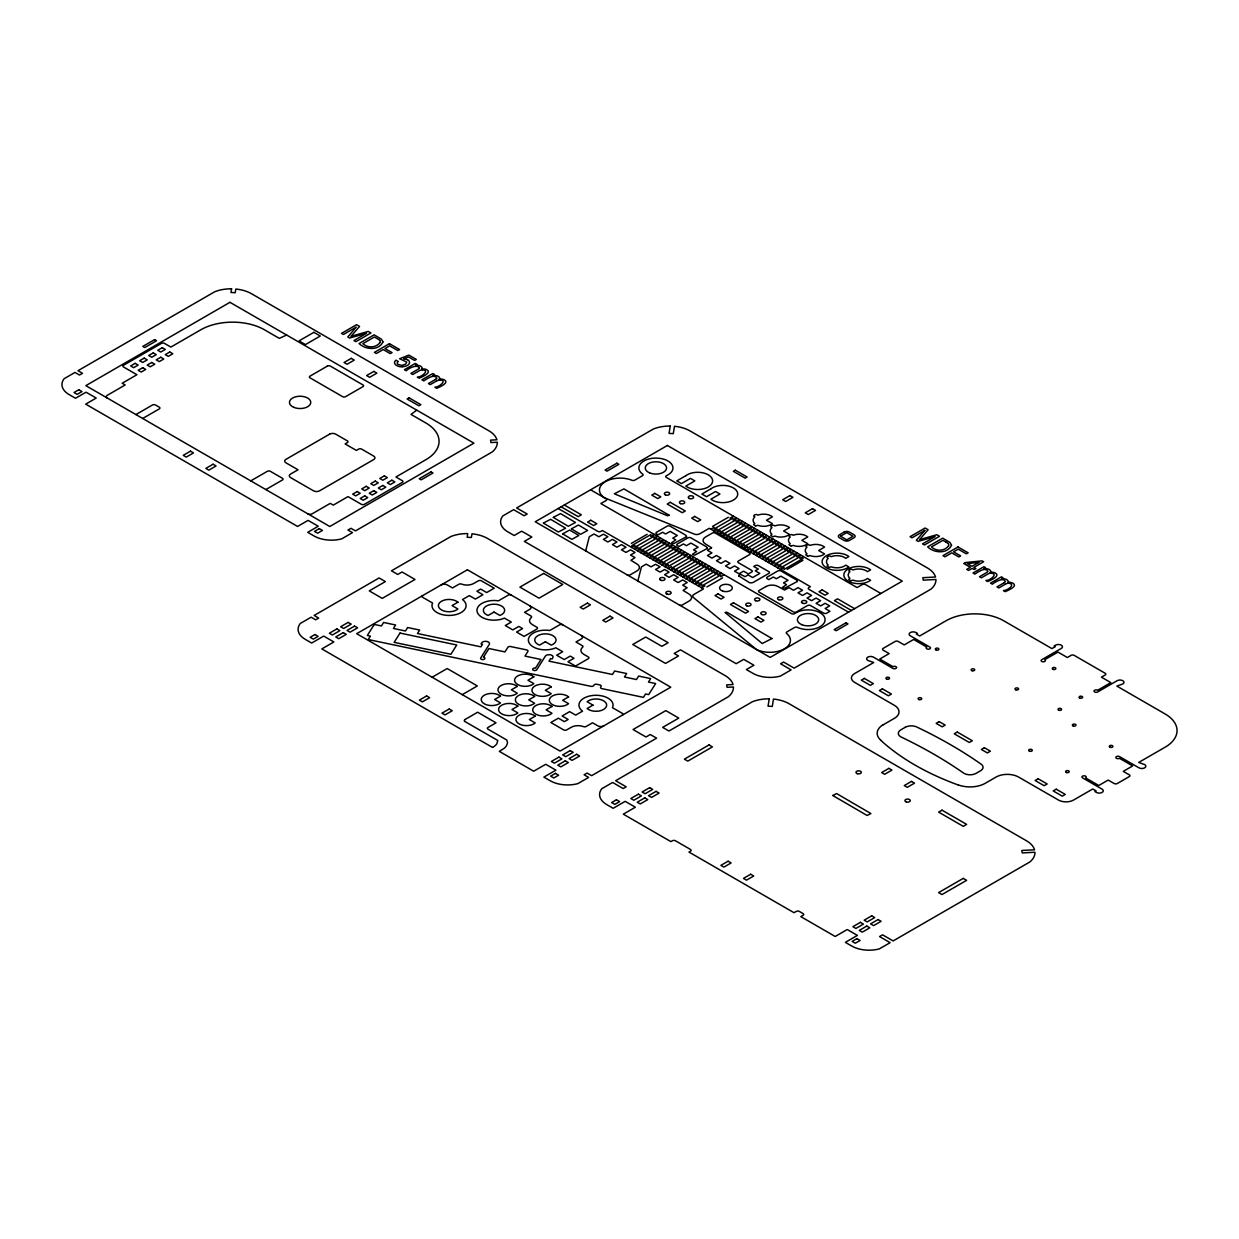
<?xml version="1.0" encoding="UTF-8"?>
<svg xmlns="http://www.w3.org/2000/svg" width="1239" height="1239" viewBox="0 0 1239 1239"><rect width="100%" height="100%" fill="white"/><g stroke="black" fill="none" stroke-linecap="round" stroke-linejoin="round"><path stroke-width="1.5" d="M419.402 367.952C417.744 363.91 408.529 368.107 406.268 370.771L404.425 369.702L415.328 363.399L416.985 364.359L415.452 365.242M379.97 342.568C375.99 347.973 367.673 348.283 362.857 343.652L374.364 337.008L377.523 338.836A14.001 8.084 0 0 1 379.692 340.322M946.1 542.14L942.925 540.328L931.434 546.957C936.235 551.603 944.567 551.262 948.547 545.888M352.465 334.623L359.558 326.415L356.569 324.68L341.515 333.384L343.435 334.484L356.243 327.081L347.787 336.993L349.584 338.03L366.558 333.291L353.951 340.555L355.872 341.67L370.926 332.981L368.246 331.433L350.962 336.327L351.891 335.289M492.921 747.241L494.485 746.188A19.328 11.166 0 0 0 496.777 743.88L497.815 740.504L464.749 721.423M135.918 414.569L152.49 404.998A2.137 1.224 0 0 1 155.51 404.998L159.273 407.166A2.137 1.224 0 0 1 159.273 408.916L142.686 418.472M432.969 375.355L434.502 374.472L432.845 373.512L421.941 379.815L423.784 380.884C426.201 379.366 434.378 373.187 436.871 378.22A4.817 2.772 0 0 1 435.447 379.428M250.774 480.871L267.345 471.316A2.137 1.224 0 0 1 270.365 471.316L282.415 478.269A2.137 1.224 0 0 1 282.415 480.004L265.843 489.575M435.509 379.459L428.415 383.548L430.274 384.617L436.608 380.962M631.394 543.379L647.114 534.319M631.751 545.609L650.955 534.52M631.534 547.499L635.034 545.485M650.738 536.41L654.238 534.396M634.771 547.344L653.975 536.27M634.569 549.249L638.054 547.235M653.774 538.16L657.259 536.146M637.806 549.094L656.995 538.005M637.589 550.983L641.09 548.97M656.794 539.91L660.279 537.896M640.826 550.844L660.031 539.755M640.609 552.733L644.11 550.72M659.814 541.644L663.314 539.631M643.846 552.594L663.051 541.505M643.645 554.483L647.13 552.47M662.85 543.394L666.334 541.381M432.132 677.237L447.202 668.533L477.325 685.941L462.271 694.63M646.882 554.329L666.071 543.255M646.665 556.234L650.165 554.22M665.87 545.145L669.354 543.131M649.902 556.079L669.106 544.99M649.701 557.984L653.185 555.955M668.89 546.895L672.39 544.881M652.922 557.829L672.127 546.74M652.721 559.718L656.205 557.705M671.925 548.645L675.41 546.616M712.642 526.327L728.346 517.267M655.958 559.579L675.147 548.49M710.69 529.239L714.175 527.225M729.879 518.15L733.38 516.136M655.741 561.468L659.241 559.455M674.945 550.379L678.43 548.366M713.912 529.084L733.116 518.01M658.978 561.329L678.182 550.24M713.71 530.989L717.195 528.976M732.915 519.9L736.4 517.887M658.776 563.218L662.261 561.205M677.965 552.129L681.465 550.116M716.947 530.834L736.152 519.745M661.998 563.064L681.202 551.99M716.731 532.724L720.231 530.71M735.935 521.65L739.42 519.637M661.796 564.969L665.281 562.955M681.001 553.879L684.486 551.866M719.967 532.584L739.172 521.495M665.033 564.814L684.222 553.725M719.766 534.474L723.251 532.46M738.955 523.385L742.455 521.371M664.816 566.703L668.317 564.69M684.021 555.63L687.506 553.616M722.987 534.334L742.192 523.245M668.053 566.564L687.258 555.475M722.786 536.224L726.271 534.21M741.991 525.135L745.475 523.121M668.007 568.577L671.507 566.548M687.211 557.488L690.696 555.475M726.023 536.069L745.228 524.995M671.337 568.422L690.541 557.333M725.806 537.974L729.306 535.96M745.011 526.885L748.511 524.871M671.027 570.312L674.527 568.298M690.231 559.238L693.732 557.209M729.043 537.819L748.248 526.73M674.31 570.203L693.515 559.114M728.842 539.724L732.326 537.695M748.031 528.635L751.531 526.621M674.062 572.062L677.547 570.048M693.267 560.973L696.752 558.959M732.063 539.569L751.268 528.48M677.346 571.938L696.55 560.864M731.862 541.458L735.347 539.445M751.066 530.385L754.551 528.356M677.083 573.812L680.583 571.798M696.287 562.723L699.772 560.709M735.099 541.319L754.303 530.23M680.366 573.688L699.57 562.599M734.882 543.209L738.382 541.195M754.086 532.12L757.587 530.106M680.103 575.562L683.603 573.549M699.307 564.473L702.807 562.46M738.119 543.069L757.323 531.98M683.37 575.423L702.575 564.334M737.917 544.959L741.402 542.945M757.106 533.87L760.607 531.856M683.138 577.297L686.623 575.283M702.343 566.223L705.827 564.21M741.154 544.804L760.343 533.73M686.421 577.188L705.626 566.099M740.937 546.709L744.422 544.695M760.142 535.62L763.627 533.606M686.158 579.047L689.658 577.033M705.363 567.958L708.847 565.944M744.174 546.554L763.379 535.465M689.442 578.923L708.646 567.849M743.958 548.459L747.458 546.43M763.162 537.37L766.662 535.356M689.209 580.812L692.694 578.799M708.414 569.723L711.898 567.71M747.194 548.304L766.399 537.215M692.462 580.673L711.666 569.584M747.148 550.317L750.648 548.288M766.352 539.228L769.837 537.215M692.214 582.547L695.698 580.533M711.418 571.458L714.903 569.444M750.478 550.162L769.682 539.073M695.606 582.485L714.81 571.396M750.184 552.052L753.668 550.039M769.373 540.978L772.873 538.95M695.389 584.343L698.873 582.315M714.578 573.254L718.078 571.241M753.467 551.944L772.656 540.854M698.672 584.219L717.861 573.13M465.105 719.472L477.65 712.224L496.034 722.833L487.81 727.587A1.936 1.115 0 0 0 488.042 729.182L506.859 740.07L507.556 742.858L506.503 745.677A20.598 11.894 0 0 1 504.149 748.325L499.317 751.376L533.699 771.231L545.733 764.277L555.908 770.162L543.875 777.101L550.271 780.802A24.486 14.14 0 0 0 577.808 783.652L588.618 777.411L584.096 774.793L587.116 773.059L591.638 775.676L656.593 738.165L650.305 734.526L645.999 737.004L633.052 729.523L665.808 710.613L678.771 718.093L662.648 727.401L668.952 731.025L728.424 696.69A28.776 16.618 0 0 0 733.457 686.995L727.092 687.335L726.689 684.888L733.054 684.548A28.776 16.618 0 0 0 725.032 675.549L680.49 649.84L674.202 653.48L678.492 655.958L665.544 663.438L632.773 644.512L645.736 637.032L661.843 646.34L668.146 642.716L487.547 538.454A28.776 16.618 0 0 0 471.982 533.808L471.378 537.478L467.149 537.261L467.738 533.591A28.776 16.618 0 0 0 450.934 536.487L391.462 570.823L397.75 574.462L402.04 571.984L415.003 579.465L382.232 598.375L369.284 590.895L385.391 581.587L379.103 577.963L314.148 615.458L318.671 618.075L315.651 619.81L311.128 617.208L300.318 623.449A24.486 14.14 0 0 0 305.259 639.339L311.67 643.041L323.689 636.087L333.864 641.957L321.83 648.911L492.549 747.458M753.204 553.802L756.688 551.789M772.408 542.713L775.893 540.7M698.409 586.078L701.894 584.065M717.613 575.004L721.098 572.976M756.487 553.678L775.691 542.605M701.739 585.985L720.928 574.896M756.224 555.552L759.724 553.539M775.428 544.463L778.913 542.45M701.506 587.875L704.991 585.861M720.711 576.785L724.196 574.772M759.507 555.428L778.712 544.339M706.865 586.976L722.585 577.901M759.259 557.302L762.744 555.289M778.448 546.213L781.948 544.2M762.512 557.163L781.716 546.074M762.279 559.037L765.764 557.023M781.484 547.963L784.968 545.95M765.563 558.928L784.767 547.839M765.299 560.787L768.799 558.774M784.504 549.698L787.989 547.684M768.583 560.663L787.787 549.589M517.856 706.137L511.97 709.529L517.856 712.936A10.547 6.087 0 0 1 502.151 714.113A10.547 6.087 0 0 1 502.151 704.96A10.547 6.087 0 0 1 517.856 706.122M768.35 562.552L771.851 560.539M787.555 551.463L791.04 549.45M771.618 562.413L790.807 551.324M771.355 564.287L774.84 562.274M790.559 553.198L794.044 551.185M774.747 564.225L793.951 553.152M774.53 566.084L778.015 564.055M793.734 554.995L797.219 552.981M777.813 565.96L797.018 554.871M777.55 567.818L781.05 565.805M796.754 556.745L800.239 554.716M780.88 567.725L800.084 556.636M780.647 569.615L784.148 567.601M799.852 558.526L803.337 556.512M783.962 569.491L803.151 558.402M787.199 569.398L802.903 560.338M984.029 568.546L985.547 567.663L983.905 566.719L973.002 573.007L974.845 574.075C977.261 572.573 985.439 566.393 987.932 571.411A4.817 2.772 0 0 1 986.507 572.619L979.476 576.755L981.319 577.823L987.653 574.168A5.235 3.02 0 0 1 990.828 573.084M1001.546 578.659L1003.079 577.777L1001.422 576.832L990.519 583.12L992.362 584.188C994.592 582.345 1003.311 576.708 1005.449 581.525A4.817 2.772 0 0 1 1004.024 582.733M1004.086 582.779L996.992 586.868L998.835 587.936L1005.185 584.281M883.237 724.784L894.357 718.357A15.983 9.231 0 0 0 894.357 705.316L854.523 682.302A10.655 6.149 0 0 1 854.523 673.613L873.727 662.524L867.78 660.387A3.996 2.308 0 0 1 867.78 657.135A3.996 2.308 0 0 1 873.418 657.135L892.932 668.394A2.137 1.224 0 0 0 895.952 668.394A2.137 1.224 0 0 0 895.952 666.659A2.137 1.224 0 0 0 892.932 666.659L879.752 659.04L889.168 653.603L883.144 650.134A2.137 1.224 0 0 1 883.144 648.384L895.193 641.43A2.137 1.224 0 0 1 898.198 641.43L904.222 644.915L913.639 639.479L926.818 647.083A2.137 1.224 0 0 0 926.818 648.833A2.137 1.224 0 0 0 929.839 648.833A2.137 1.224 0 0 0 929.839 647.083L910.324 635.824A3.996 2.308 0 0 1 910.324 632.556A3.996 2.308 0 0 1 915.977 632.556L917.48 633.439L916.349 634.089L919.663 635.994L946.1 620.739A40.686 23.495 0 0 1 1003.652 620.739L1051.926 648.601L1055.241 646.696L1054.11 646.046L1055.613 645.163A3.996 2.308 0 0 1 1061.265 645.163A3.996 2.308 0 0 1 1061.265 648.431L1041.751 659.69A2.137 1.224 0 0 0 1041.751 661.425A2.137 1.224 0 0 0 1044.771 661.425A2.137 1.224 0 0 0 1044.771 659.69L1057.951 652.086L1067.368 657.522L1071.131 655.338A2.137 1.224 0 0 1 1074.136 655.338L1105.188 673.273A2.137 1.224 0 0 1 1105.188 675.007L1101.425 677.175L1110.841 682.612L1097.661 690.231A2.137 1.224 0 0 0 1094.641 690.231A2.137 1.224 0 0 0 1094.641 691.966A2.137 1.224 0 0 0 1097.661 691.966L1117.16 680.707A3.996 2.308 0 0 1 1122.813 680.707A3.996 2.308 0 0 1 1122.813 683.959L1116.866 686.096L1165.14 713.974A40.686 23.495 0 0 1 1165.125 747.194L1138.703 762.45L1144.65 764.587A3.996 2.308 0 0 1 1144.65 767.839A3.996 2.308 0 0 1 1138.997 767.839L1119.483 756.58A2.137 1.224 0 0 0 1116.478 756.58A2.137 1.224 0 0 0 1116.478 758.314A2.137 1.224 0 0 0 1119.483 758.314L1132.663 765.934L1123.262 771.37L1129.287 774.84A2.137 1.224 0 0 1 1129.287 776.59L1117.237 783.544A2.137 1.224 0 0 1 1114.217 783.544L1108.193 780.059L1098.776 785.495L1085.596 777.891A2.137 1.224 0 0 0 1085.596 776.156A2.137 1.224 0 0 0 1082.576 776.156A2.137 1.224 0 0 0 1082.576 777.891L1102.091 789.15A3.996 2.308 0 0 1 1102.091 792.418A3.996 2.308 0 0 1 1096.438 792.418L1094.935 791.535L1096.066 790.885L1092.752 788.98L1073.547 800.069A10.655 6.149 0 0 1 1058.478 800.069L1018.628 777.07A15.983 9.231 0 0 0 996.032 777.07L984.912 783.482A21.528 12.421 0 0 1 958.289 784.907M421.709 369.005L423.599 368.928A5.297 3.051 0 0 1 426.727 369.702C432.876 372.893 420.036 377.694 419.2 378.236L417.357 377.167C421.771 377.136 430.289 369.965 422.298 369.872M439.226 379.119L441.115 379.057A5.297 3.051 0 0 1 444.243 379.815C450.392 383.021 437.584 387.776 436.717 388.349L434.874 387.28C439.334 387.048 447.837 380.094 439.814 379.986M990.271 572.31L992.176 572.248A5.297 3.051 0 0 1 995.304 573.007C1001.437 576.197 988.614 580.998 987.777 581.54L985.934 580.487C990.023 580.812 998.928 573.301 990.875 573.192M1007.803 582.423L1009.692 582.361M402.582 366.821L402.164 366.837A6.675 3.856 0 0 1 397.75 366.078L397.115 365.768A6.923 3.996 0 0 1 395.861 360.255M791.179 546.074L793.208 545.408A10.547 6.087 0 0 0 807.751 543.72L801.865 540.312L807.751 536.921A10.547 6.087 0 0 0 793.208 535.233C791.953 533.312 786.811 535.945 790.188 536.967A10.547 6.087 0 0 0 790.188 543.658L788.98 544.68L790.792 545.919M755.775 525.986L757.834 525.321A10.547 6.087 0 0 0 772.377 523.632L766.492 520.241L772.377 516.833A10.547 6.087 0 0 0 757.834 515.145C756.704 513.271 751.407 515.765 754.814 516.895A10.547 6.087 0 0 0 754.814 523.586L753.606 524.608L755.418 525.847M829.139 567.477L831.199 566.812A10.547 6.087 0 0 0 845.741 565.139L848.87 566.935A14.914 8.611 0 0 1 826.94 568.097A14.914 8.611 0 0 1 826.94 555.382A14.914 8.611 0 0 1 848.87 556.528L845.741 558.34A10.547 6.087 0 0 0 831.199 556.652C830.099 554.747 824.725 557.318 828.179 558.386A10.547 6.087 0 0 0 828.179 565.077L826.971 566.099L828.783 567.338M772.919 536.75L774.933 536.084A10.547 6.087 0 0 0 789.491 534.396L783.606 531.004L789.491 527.597A10.547 6.087 0 0 0 774.933 525.909C773.601 524.004 768.552 526.637 771.928 527.659A10.547 6.087 0 0 0 771.928 534.35L770.72 535.372L772.532 536.611M850.914 580.797L852.943 580.131A10.547 6.087 0 0 0 867.486 578.443L870.614 580.255A14.914 8.611 0 0 1 848.684 581.401A14.914 8.611 0 0 1 848.684 568.686A14.914 8.611 0 0 1 870.614 569.847L867.486 571.659A10.547 6.087 0 0 0 852.943 569.971C851.72 568.004 846.531 570.73 849.923 571.706A10.547 6.087 0 0 0 849.923 578.396L848.715 579.418L850.527 580.657M807.952 556.249L810.012 555.583A10.547 6.087 0 0 0 824.554 553.895L818.669 550.503L824.554 547.096A10.547 6.087 0 0 0 810.012 545.408C808.664 543.503 803.6 546.151 806.992 547.142A10.547 6.087 0 0 0 806.992 553.848L805.784 554.871L807.596 556.11M396.155 360.379L398.261 361.401L397.146 362.888L397.719 364.297L401.823 365.428L405.54 364.204L406.733 362.098L399.655 358.737L408.855 355.113L416.335 359.434L414.569 360.456L408.56 356.987L403.697 358.845A7.078 4.089 0 0 1 407.321 359.821M286.627 335.026L279.317 338.371L264.403 329.76A44.945 25.957 0 0 0 200.842 329.76L170.874 347.075L164.477 343.373A2.137 1.224 0 0 0 161.457 343.373L123.559 365.257A2.137 1.224 0 0 0 123.559 367.007L136.925 374.72L122.165 383.238L125.185 384.973L107.189 395.365A3.19 1.843 0 0 0 107.189 397.982M880.898 593.481L865.364 584.514A2.137 1.224 0 0 0 862.359 584.514L857.094 587.565L666.381 477.449A2.137 1.224 0 0 1 666.551 475.621A17.036 9.835 0 0 0 669.23 461.791A17.036 9.835 0 0 0 645.271 460.242A17.036 9.835 0 0 0 642.607 474.072A2.137 1.224 0 0 1 642.437 475.714L634.755 480.159A2.137 1.224 0 0 1 631.89 480.236A20.66 11.925 0 0 0 604.833 482.002A20.66 11.925 0 0 0 604.322 497.722L694.243 534.086A4.259 2.463 0 0 0 699.694 533.808L709.25 528.294L810.383 586.682L808.881 587.565A2.137 1.224 0 0 0 808.881 589.299L848.514 612.174M854.6 608.659L837.579 598.824L834.42 600.652L851.441 610.486M590.6 489.808L606.134 498.775A2.137 1.224 0 0 1 606.134 500.51L600.853 503.561L791.566 613.661A2.137 1.224 0 0 0 794.741 613.568A17.036 9.835 0 0 1 818.685 612.02A17.036 9.835 0 0 1 821.364 625.85A17.036 9.835 0 0 1 797.405 627.399A2.137 1.224 0 0 0 794.571 627.476L786.889 631.921A2.137 1.224 0 0 0 786.75 633.578A20.66 11.925 0 0 1 783.683 649.205A20.66 11.925 0 0 1 756.456 649.499L693.484 597.585A4.259 2.463 0 0 1 693.964 594.426L703.504 588.912L602.371 530.524L600.853 531.392A2.137 1.224 0 0 1 597.848 531.392L558.216 508.517M564.318 504.985L581.354 514.82L578.179 516.648L561.159 506.813M416.769 410.171L410.976 414.384L425.891 422.995A44.945 25.957 0 0 1 425.891 459.7L395.922 477L402.319 480.701A2.137 1.224 0 0 1 402.319 482.436L364.405 504.319A2.137 1.224 0 0 1 361.401 504.319L348.035 496.607L333.276 505.125L330.255 503.375L312.259 513.767A3.19 1.843 0 0 1 307.737 513.767M638.596 581.447A2.137 1.224 0 0 1 638.008 580.332L641.368 567.245A2.137 1.224 0 0 1 641.957 566.564L646.216 564.117L651.033 566.889L655.555 564.287L660.077 566.889L655.555 569.506L660.077 572.108L664.6 569.506L669.122 572.108L664.6 574.726L669.122 577.328L673.629 574.726L678.151 577.328L673.629 579.945L678.151 582.547L682.674 579.945L687.196 582.547L682.674 585.164L687.134 587.735L683.061 590.399L689.101 594.085A8.518 4.925 0 0 1 689.101 601.054L682.333 604.957A2.137 1.224 0 0 1 679.313 604.957M627.151 574.85A2.137 1.224 0 0 0 630.171 574.85L636.954 570.931A8.518 4.925 0 0 0 636.954 563.977L630.899 560.291L634.972 557.612L630.512 555.041L635.034 552.439L630.512 549.822L625.989 552.439L621.467 549.822L625.989 547.22L621.467 544.602L616.96 547.22L612.438 544.602L616.96 542.001L612.438 539.383L607.915 542.001L603.393 539.383L607.915 536.781L603.393 534.179L598.871 536.781L594.054 533.994L589.795 536.441A2.137 1.224 0 0 0 589.206 537.137L585.846 550.224A2.137 1.224 0 0 0 586.434 551.34M880.774 740.148A21.528 12.421 0 0 1 883.097 724.707M958.196 784.984A247.97 143.166 0 0 1 880.635 740.21M464.702 721.439A2.555 1.471 0 0 1 465.152 719.518M441.223 584.901A4.259 2.463 0 0 1 447.248 584.901L452.514 587.936L458.879 584.25A2.137 1.224 0 0 1 461.589 584.111A9.556 5.514 0 0 0 473.763 583.461L478.378 580.812A2.137 1.224 0 0 1 481.382 580.812L494.206 588.215L486.679 592.552L480.655 589.083L476.891 591.251L482.916 594.735L475.389 599.087L469.349 595.603L462.503 599.552A17.036 9.835 0 0 1 452.421 615.241A17.036 9.835 0 0 1 432.581 603.037L422.685 597.337A2.137 1.224 0 0 1 422.685 595.587M529.843 605.809A4.259 2.463 0 0 1 529.843 609.294L524.577 612.329L530.958 616.015A2.137 1.224 0 0 1 531.206 617.58A9.556 5.514 0 0 0 532.321 624.611L536.921 627.275A2.137 1.224 0 0 1 536.921 629.009L524.097 636.412L516.57 632.06L522.595 628.591L518.831 626.407L512.807 629.892L505.28 625.54L511.304 622.055L504.443 618.106A17.036 9.835 0 0 1 477.294 612.283A17.036 9.835 0 0 1 498.419 600.838L508.3 595.123A2.137 1.224 0 0 1 511.32 595.123M562.707 624.797A2.137 1.224 0 0 0 559.703 624.797L549.806 630.496A17.036 9.835 0 0 0 528.697 641.957A17.036 9.835 0 0 0 555.846 647.78L562.692 651.729L556.667 655.214L564.21 659.566L570.234 656.081L573.998 658.265L567.973 661.734L575.5 666.086L588.324 658.683A2.137 1.224 0 0 0 588.324 656.949L583.724 654.285A9.556 5.514 0 0 1 582.593 647.254A2.137 1.224 0 0 0 582.345 645.689L575.98 642.003L581.246 638.968A4.259 2.463 0 0 0 581.246 635.483M622.365 715.135A2.137 1.224 0 0 0 622.365 713.385L612.469 707.686A17.036 9.835 0 0 0 592.629 695.482A17.036 9.835 0 0 0 582.547 711.171L575.686 715.12L569.661 711.635L562.134 715.987L568.159 719.472L564.395 721.64L558.371 718.171L550.844 722.507L563.668 729.91A2.137 1.224 0 0 0 566.672 729.91L571.287 727.262A9.556 5.514 0 0 1 583.461 726.612A2.137 1.224 0 0 0 586.171 726.472L592.536 722.786L597.802 725.822A4.259 2.463 0 0 0 603.827 725.822M984.153 568.794A5.095 2.943 0 0 1 989.171 569.491A5.095 2.943 0 0 1 990.565 572.356M948.439 543.797A5.73 3.299 0 0 1 948.501 545.872M946.054 542.171A14.001 8.084 0 0 1 948.269 543.627M1001.67 578.907A5.095 2.943 0 0 1 1006.688 579.604A5.095 2.943 0 0 1 1008.081 582.469M1005.278 584.328A5.235 3.02 0 0 1 1008.345 583.197C1016.305 583.801 1008.035 590.507 1003.451 590.6L1005.294 591.653C1006.114 591.096 1019 586.357 1012.805 583.135A5.297 3.051 0 0 0 1009.692 582.361M379.862 340.493A5.73 3.299 0 0 1 379.924 342.568M407.646 359.666A7.233 4.166 0 0 1 408.963 364.096A7.233 4.166 0 0 1 402.567 366.636M415.576 365.49A5.095 2.943 0 0 1 420.594 366.186A5.095 2.943 0 0 1 421.988 369.052M419.432 368.107A4.817 2.772 0 0 1 417.93 369.315L410.899 373.435L412.757 374.503L419.092 370.848A5.235 3.02 0 0 1 422.267 369.78M433.108 375.603A5.095 2.943 0 0 1 438.126 376.3A5.095 2.943 0 0 1 439.504 379.165M436.701 381.008A5.235 3.02 0 0 1 439.783 379.893M738.878 575.996L749.626 582.764L751.392 582.841A4.662 2.695 0 0 0 753.777 582.113L768.83 573.409A2.137 1.224 0 0 0 768.83 571.675L758.283 565.588A2.137 1.224 0 0 0 755.279 565.588L753.777 566.455L758.283 569.057L755.279 570.807L759.801 573.409L752.646 577.544L748.124 574.927L745.119 576.662L740.21 574.277A4.662 2.695 0 0 0 738.955 575.655L738.878 575.996M669.168 515.238L667.573 515.796L614.358 493.803L623.898 488.878L669.168 515.238M382.944 341.871C378.964 350.9 365.335 349.863 359.093 343.528L374.147 334.84L381.488 339.238L382.944 341.871M951.521 545.175C947.541 554.205 933.896 553.183 927.655 546.833L942.709 538.144L950.065 542.558L951.521 545.175M553.322 517.406L568.267 526.296L575.485 522.486L560.539 513.596L553.322 517.406M571.458 528.867L580.58 534.319L587.596 530.462L578.458 525.026L571.473 528.805M711.558 547.731L707.484 550.333L711.929 552.904L707.423 555.521L711.929 558.123L716.452 555.521L720.974 558.123L716.452 560.74L720.974 563.342L725.496 560.74L730.019 563.342L725.496 565.944L730.019 568.562L734.526 565.944L739.048 568.562L734.526 571.164L739.048 573.781L743.57 571.164L748.387 573.951L751.624 572.093A2.137 1.224 0 0 0 751.624 570.343L738.444 562.738A2.137 1.224 0 0 1 738.444 560.988L749.518 554.607A2.137 1.224 0 0 0 749.518 552.857L715.29 533.095A2.137 1.224 0 0 0 712.27 533.095L705.502 537.014A8.518 4.925 0 0 0 705.502 543.967L711.558 547.731M771.974 638.534L762.233 643.537L725.078 612.469L726.828 612.221L771.974 638.534M840.507 536.177L846.748 539.879L852.99 536.27L846.748 532.662L840.507 536.177M832.825 795.531L867.068 815.463L870.924 813.589L836.697 793.595L832.856 795.438M543.425 523.106L558.371 532.011L565.588 528.201L550.643 519.311L543.456 523.013M562.723 533.901L571.86 539.368L578.861 535.465L569.63 530.06L562.738 533.854M686.53 536.735L674.016 543.41A4.662 2.695 0 0 1 671.646 542.682L675.782 539.863L672.762 538.129L677.284 535.511L670.129 531.376L665.606 533.994L662.602 532.259L658.079 534.861L656.577 533.994A2.137 1.224 0 0 1 656.577 532.259L667.124 526.172A2.137 1.224 0 0 1 670.129 526.172L685.198 534.861A4.662 2.695 0 0 1 686.452 536.239L686.53 536.735M707.33 548.428L694.816 555.118A4.662 2.695 0 0 1 692.446 554.375L696.581 551.556L693.577 549.822L698.099 547.204L690.944 543.069L686.421 545.687L683.401 543.952L678.895 546.554L677.377 545.687A2.137 1.224 0 0 1 677.377 543.952L687.924 537.865A2.137 1.224 0 0 1 690.944 537.865L705.998 546.554A4.662 2.695 0 0 1 707.252 547.932L707.33 548.428M797.266 581.494L784.752 588.184A4.662 2.695 0 0 1 782.382 587.456L786.502 584.622L783.497 582.888L788.019 580.27L780.864 576.15L776.342 578.752L773.337 577.018L768.815 579.62L767.313 578.752A2.137 1.224 0 0 1 767.313 577.018L777.86 570.931A2.137 1.224 0 0 1 780.864 570.931L795.934 579.62A4.662 2.695 0 0 1 797.188 580.998L797.266 581.494M231.585 288.811L230.996 292.481L235.24 292.714L235.828 289.043A28.776 16.618 0 0 1 251.409 293.674L488.878 430.785A28.776 16.618 0 0 1 496.916 439.783L490.551 440.124L490.938 442.571L497.304 442.23A28.776 16.618 0 0 1 492.27 451.925L355.485 530.896L350.962 528.294L347.958 530.029L352.48 532.631L341.67 538.872A24.486 14.14 0 0 1 314.133 536.022L307.721 532.336L318.253 526.25L308.077 520.38L297.561 526.451L85.692 404.131L96.208 398.06L86.049 392.19L75.517 398.261L69.121 394.575A24.486 14.14 0 0 1 64.18 378.669L74.99 372.428L79.513 375.045L82.517 373.311L77.995 370.693L214.781 291.723A28.776 16.618 0 0 1 231.585 288.811M670.237 426.061L669.06 433.402L673.288 433.635L674.481 426.293A28.776 16.618 0 0 1 690.046 430.924L927.531 568.035A28.776 16.618 0 0 1 935.553 577.018L922.838 577.699L923.225 580.146L935.956 579.465A28.776 16.618 0 0 1 930.923 589.175L794.137 668.146L783.59 662.06L780.57 663.794L791.117 669.881L780.307 676.122A24.486 14.14 0 0 1 752.77 673.273L746.374 669.571L753.885 665.235L743.71 659.365L736.198 663.701L524.345 541.381L531.841 537.045L521.681 531.175L514.17 535.511L507.773 531.81A24.486 14.14 0 0 1 502.833 515.92L513.627 509.678L524.174 515.765L527.194 514.03L516.648 507.944L653.433 428.973A28.776 16.618 0 0 1 670.237 426.061M769.233 698.842L768.041 706.184L772.284 706.416L773.461 699.059A28.776 16.618 0 0 1 789.042 703.706L1026.527 840.801A28.776 16.618 0 0 1 1034.55 849.799L1021.819 850.481L1022.221 852.928L1034.952 852.246A28.776 16.618 0 0 1 1029.903 861.941L893.118 940.928L882.571 934.826L879.566 936.576L890.113 942.662L879.303 948.904A24.486 14.14 0 0 1 851.766 946.054L845.37 942.352L857.388 935.414L847.228 929.529L835.194 936.483L800.812 916.628L803.073 915.327A2.137 1.224 0 0 0 803.073 913.592L799.31 911.408A2.137 1.224 0 0 0 796.29 911.408L794.029 912.709L688.961 852.06L690.479 851.193A2.137 1.224 0 0 0 690.479 849.443L675.41 840.754A2.137 1.224 0 0 0 672.405 840.754L670.888 841.622L623.325 814.162L635.359 807.209L625.184 801.339L613.166 808.293L606.754 804.591A24.486 14.14 0 0 1 601.813 788.701L612.624 782.459L623.171 788.546L626.191 786.811L615.644 780.709L752.429 701.739A28.776 16.618 0 0 1 769.233 698.842M374.286 624.441L367.317 635.483L370.415 636.134L368.262 639.541L590.926 686.329A2.137 1.224 0 0 0 593.651 685.585L594.008 685.012A2.137 1.224 0 0 1 596.749 684.284L599.753 684.904A2.137 1.224 0 0 1 601.023 686.483L600.652 687.056A2.137 1.224 0 0 0 601.922 688.636L643.428 697.356L645.581 693.948L648.678 694.599L655.632 683.556L648.477 682.054L650.661 678.585L638.643 676.06L636.459 679.53L624.456 677.005L626.64 673.536L614.621 671.011L612.438 674.481L548.985 661.146L550.596 658.606L552.098 658.931L552.826 657.77A3.996 2.308 0 0 0 550.441 654.812A3.996 2.308 0 0 0 545.315 656.19L536.797 669.71A2.137 1.224 0 0 1 534.055 670.454A2.137 1.224 0 0 1 532.785 668.874A2.137 1.224 0 0 1 535.511 668.131L540.978 659.473L524.964 656.097L527.876 651.482A2.137 1.224 0 0 0 526.606 649.902L510.592 646.541A2.137 1.224 0 0 0 507.866 647.269L504.954 651.9L488.94 648.539L483.473 657.197A2.137 1.224 0 0 1 484.743 658.776A2.137 1.224 0 0 1 482.017 659.52A2.137 1.224 0 0 1 480.732 657.94L489.266 644.419A3.996 2.308 0 0 0 486.881 641.461A3.996 2.308 0 0 0 481.754 642.84L481.026 643.986L482.529 644.311L480.933 646.851L417.466 633.516L419.665 630.047L407.646 627.523L405.463 630.992L393.444 628.467L395.628 624.998L383.625 622.474L381.442 625.943L374.286 624.441M400.011 633.067L394.141 642.36L450.903 654.285L456.757 644.992L400.011 633.067M924.821 530.4L916.349 540.312L918.161 541.35L935.12 536.595L922.528 543.875L924.449 544.974L939.503 536.286L936.823 534.737L919.524 539.646L928.135 529.734L925.13 528L910.076 536.688L911.997 537.803L924.821 530.4M500.494 696.101L494.609 699.508L500.494 702.9A10.547 6.087 0 0 1 484.79 704.077A10.547 6.087 0 0 1 484.774 694.94A10.547 6.087 0 0 1 500.479 696.101M517.267 686.421L511.382 689.813L517.267 693.221A10.547 6.087 0 0 1 501.563 694.398A10.547 6.087 0 0 1 501.547 685.244A10.547 6.087 0 0 1 517.252 686.421M533.854 676.835L527.969 680.242L533.854 683.634A10.547 6.087 0 0 1 518.15 684.811A10.547 6.087 0 0 1 518.15 675.673A10.547 6.087 0 0 1 533.854 676.835M154.596 339.61L142.764 346.44L144.731 347.57L156.548 340.74L154.596 339.61M229.958 302.316L85.832 385.654L329.791 526.498L473.918 443.159L229.958 302.316M78.8 389.758L74.015 392.531L77.174 394.358L81.975 391.586L78.8 389.758M135.159 363.337L130.637 365.954L133.657 367.689L138.179 365.071L135.159 363.337M144.204 358.117L139.682 360.735L142.686 362.469L147.209 359.868L144.204 358.117M153.233 352.898L148.711 355.516L151.731 357.25L156.253 354.648L153.233 352.898M162.278 347.679L157.756 350.296L160.776 352.031L165.283 349.429L162.278 347.679M142.686 367.689L138.179 370.291L141.184 372.041L145.706 369.423L142.686 367.689M151.731 362.469L147.209 365.071L150.229 366.821L154.751 364.204L151.731 362.469M160.776 357.25L156.253 359.868L159.258 361.602L163.78 358.985L160.776 357.25M169.805 352.031L165.283 354.648L168.303 356.383L172.825 353.765L169.805 352.031M313.87 332.331L299.033 340.895L305.429 344.581L320.266 336.017L313.87 332.331M327.375 366.109L310.044 376.114A2.137 1.224 0 0 0 310.044 377.849L342.599 396.65A2.137 1.224 0 0 0 345.604 396.65L362.934 386.645A2.137 1.224 0 0 0 362.934 384.911L330.379 366.109A2.137 1.224 0 0 0 327.375 366.109M190.481 451.166L183.248 455.348L186.253 457.098L193.485 452.916L190.481 451.166M351.272 358.35L344.024 362.516L347.044 364.266L354.277 360.084L351.272 358.35M389.433 343.668L374.379 352.356L376.377 353.502L383.207 349.553L390.27 353.626L392.051 352.604L384.988 348.531L389.65 345.836L397.812 350.544L399.593 349.522L389.433 343.668M213.077 464.222L205.829 468.404L208.849 470.139L216.082 465.957L213.077 464.222M373.868 371.39L366.62 375.572L369.64 377.306L376.873 373.125L373.868 371.39M329.651 434.13L285.961 459.344A4.259 2.463 0 0 0 285.961 462.828L298.01 469.782L290.546 474.088A4.259 2.463 0 0 0 290.546 477.573L313.529 490.83A4.259 2.463 0 0 0 319.554 490.83L373.713 459.561A4.259 2.463 0 0 0 373.713 456.091L361.664 449.122A2.137 1.224 0 0 0 358.644 449.122L356.383 450.438L345.092 443.903L347.354 442.602A2.137 1.224 0 0 0 347.354 440.867L335.676 434.13A4.259 2.463 0 0 0 329.651 434.13M409.056 397.843L407.089 398.973L418.921 405.788L420.888 404.657L409.056 397.843M357.204 491.527L352.681 494.144L355.686 495.879L360.208 493.277L357.204 491.527M366.233 486.308L361.726 488.925L364.731 490.659L369.253 488.058L366.233 486.308M375.278 481.088L370.755 483.706L373.775 485.44L378.282 482.838L375.278 481.088M384.307 475.884L379.8 478.486L382.805 480.221L387.327 477.619L384.307 475.884M364.731 495.879L360.208 498.481L363.213 500.231L367.735 497.613L364.731 495.879M373.76 490.659L369.253 493.261L372.258 495.011L376.78 492.394L373.76 490.659M382.805 485.44L378.282 488.058L381.302 489.792L385.809 487.175L382.805 485.44M391.834 480.221L387.327 482.838L390.331 484.573L394.854 481.956L391.834 480.221M319.29 528.604L314.505 531.376L317.664 533.204L322.45 530.431L319.29 528.604M431.017 471.889L419.2 478.719L421.152 479.849L432.984 473.019L431.017 471.889M314.954 634.538L310.168 637.295L313.328 639.123L318.113 636.366L314.954 634.538M616.898 463.2L605.081 470.03L607.033 471.161L618.865 464.331L616.898 463.2M336.869 628.916L329.342 633.268L332.362 635.003L339.889 630.651L336.869 628.916M348.174 622.396L340.648 626.748L343.668 628.483L351.195 624.131L348.174 622.396M343.28 632.618L335.754 636.954L338.758 638.704L346.285 634.353L343.28 632.618M354.586 626.098L347.044 630.45L350.064 632.184L357.591 627.832L354.586 626.098M667.387 445.482L535.233 521.774L770.162 657.413L902.302 581.122L667.387 445.482M467.413 569.77L356.693 633.687L560.059 751.097L670.779 687.18L467.413 569.77M590.771 520.256L587.596 522.084L593.62 525.568L596.795 523.741L590.771 520.256M457.934 602.2L452.049 605.592L457.934 608.984A10.655 6.149 0 0 1 442.029 610.223A10.655 6.149 0 0 1 442.029 600.961A10.655 6.149 0 0 1 457.934 602.2M654.781 493.37L651.776 495.12L657.801 498.589L660.805 496.854L654.781 493.37M685.848 475.683L676.788 480.918L681.45 483.597L690.479 478.378L694.847 480.902L685.833 486.106A14.914 8.611 0 0 0 707.763 487.268A14.914 8.611 0 0 0 707.779 474.552A14.914 8.611 0 0 0 685.848 475.683M543.642 573.425L519.9 587.131L539.042 598.174L562.769 584.467L543.642 573.425M670.222 502.291L667.217 504.025L682.271 512.729L685.291 510.995L670.222 502.291M735.3 470.185L733.333 471.316L745.166 478.146L747.117 477.015L735.3 470.185M494.005 612.066L488.12 615.458A10.655 6.149 0 0 1 485.982 606.289A10.655 6.149 0 0 1 502.027 606.289A10.655 6.149 0 0 1 499.875 615.458L494.005 612.066M710.938 488.801L701.894 494.036L706.54 496.715L715.584 491.496L719.936 494.02L710.923 499.224A14.914 8.611 0 0 0 732.853 500.386A14.914 8.611 0 0 0 732.869 487.67A14.914 8.611 0 0 0 710.938 488.801M694.707 516.415L691.687 518.165L697.712 521.634L700.732 519.9L694.707 516.415M426.619 695.946L419.386 700.128L422.406 701.863L429.639 697.681L426.619 695.946M587.41 603.114L580.177 607.296L583.182 609.03L590.43 604.849L587.41 603.114M789.909 495.585L782.676 499.766L785.696 501.501L792.929 497.335L789.909 495.585M545.392 641.74L539.523 645.132A10.655 6.149 0 0 1 537.37 635.963A10.655 6.149 0 0 1 553.415 635.963A10.655 6.149 0 0 1 551.278 645.132L545.392 641.74M449.215 708.987L441.982 713.168L445.002 714.903L452.235 710.721L449.215 708.987M610.006 616.155L602.774 620.336L605.778 622.071L613.026 617.905L610.006 616.155M812.505 508.64L805.273 512.807L808.293 514.557L815.525 510.375L812.505 508.64M534.629 696.457L528.743 699.849L534.629 703.256A10.547 6.087 0 0 1 518.924 704.418A10.547 6.087 0 0 1 518.924 695.28A10.547 6.087 0 0 1 534.629 696.442M551.231 686.871L545.346 690.262L551.231 693.67A10.547 6.087 0 0 1 535.527 694.847A10.547 6.087 0 0 1 535.511 685.694A10.547 6.087 0 0 1 551.231 686.871M718.047 593.837L715.027 595.572L721.052 599.057L724.072 597.306L718.047 593.837M844.177 532.042L839.423 534.783A3.64 2.091 0 0 0 839.423 537.757L844.177 540.483A3.64 2.091 0 0 0 849.319 540.483L854.058 537.757A3.64 2.091 0 0 0 854.058 534.783L849.319 532.042A3.64 2.091 0 0 0 844.177 532.042M535.217 716.157L529.332 719.549L535.217 722.957A10.547 6.087 0 0 1 519.497 724.118A10.547 6.087 0 0 1 519.497 714.98A10.547 6.087 0 0 1 535.202 716.142M551.99 706.462L546.105 709.87L551.99 713.261A10.547 6.087 0 0 1 536.27 714.438A10.547 6.087 0 0 1 536.27 705.301A10.547 6.087 0 0 1 551.975 706.462M568.577 696.891L562.692 700.283L568.577 703.69A10.547 6.087 0 0 1 552.873 704.852A10.547 6.087 0 0 1 552.873 695.714A10.547 6.087 0 0 1 568.577 696.876M733.488 602.743L730.468 604.493L745.537 613.181L748.542 611.447L733.488 602.743M765.981 586.527L759.197 590.445A2.137 1.224 0 0 0 759.197 592.18L793.425 611.942A2.137 1.224 0 0 0 796.445 611.942L807.518 605.546A2.137 1.224 0 0 1 810.523 605.546L823.718 613.166A2.137 1.224 0 0 0 826.723 613.166L829.96 611.292L825.143 608.504L829.665 605.902L825.143 603.285L820.621 605.902L816.098 603.285L820.621 600.683L816.098 598.065L811.576 600.683L807.069 598.065L811.576 595.463L807.069 592.846L802.547 595.463L798.024 592.846L802.547 590.244L798.024 587.627L793.502 590.244L789.057 587.673L784.535 590.027L778.03 586.527A8.518 4.925 0 0 0 765.981 586.527M592.985 705.13L587.116 708.522A10.655 6.149 0 0 0 603.021 709.761A10.655 6.149 0 0 0 603.021 700.5A10.655 6.149 0 0 0 587.116 701.739L592.985 705.13M757.958 616.883L754.954 618.617L760.978 622.102L763.983 620.352L757.958 616.883M822.138 589.903L818.979 591.731L825.004 595.216L828.163 593.388L822.138 589.903M558.913 757.106L551.386 761.458L554.391 763.193L561.933 758.857L558.913 757.106M570.219 750.586L562.676 754.938L565.696 756.673L573.223 752.321L570.219 750.586M565.309 760.808L557.782 765.16L560.802 766.895L568.329 762.543L565.309 760.808M576.615 754.288L569.088 758.624L572.093 760.374L579.62 756.022L576.615 754.288M555.444 773.368L550.643 776.141L553.802 777.968L558.603 775.196L555.444 773.368M958.01 546.972L942.956 555.661L944.939 556.807L951.784 552.873L958.847 556.946L960.628 555.924L953.565 551.835L958.227 549.156L966.389 553.864L968.155 552.842L958.01 546.972M846.02 622.783L834.188 629.613L836.155 630.744L847.972 623.914L846.02 622.783M965.475 562.552L963.787 563.528L970.323 567.307L966.714 569.382L968.557 570.451L972.166 568.376L974.195 569.537L975.898 568.562L973.854 567.385L983.611 561.763L982.109 560.88L965.475 562.552M978.795 562.398L972.011 566.316L967.303 563.606L978.795 562.398M709.033 744.933L684.408 759.151L687.8 761.102L712.425 746.885L709.033 744.933M616.449 799.79L611.648 802.547L614.823 804.374L619.608 801.618L616.449 799.79M638.364 794.168L630.837 798.52L633.857 800.255L641.384 795.903L638.364 794.168M649.67 787.648L642.143 792L645.147 793.734L652.69 789.382L649.67 787.648M644.776 797.87L637.233 802.222L640.253 803.956L647.78 799.604L644.776 797.87M656.081 791.349L648.539 795.701L651.559 797.436L659.086 793.084L656.081 791.349M864.311 678.399L861.306 680.134L870.336 685.353L873.356 683.618L864.311 678.399M882.385 688.838L879.38 690.572L888.409 695.791L891.43 694.057L882.385 688.838M905.291 727.278L900.768 729.879A8.518 4.925 0 0 0 900.768 736.833A470.805 271.821 0 0 1 964.035 773.368A8.518 4.925 0 0 0 976.084 773.368L980.607 770.751A8.518 4.925 0 0 0 980.607 763.797A470.805 271.821 0 0 0 917.34 727.278A8.518 4.925 0 0 0 905.291 727.278M939.177 721.625L936.157 723.359L942.182 726.844L945.202 725.094L939.177 721.625M728.114 861.198L720.881 865.38L723.886 867.114L731.134 862.933L728.114 861.198M888.905 768.366L881.672 772.547L884.677 774.282L891.925 770.1L888.905 768.366M957.251 732.048L954.247 733.798L969.301 742.486L972.321 740.752L957.251 732.048M750.71 874.238L743.477 878.42L746.482 880.155L753.73 875.988L750.71 874.238M911.501 781.406L904.269 785.588L907.273 787.323L914.521 783.156L911.501 781.406M984.37 747.706L981.35 749.456L987.375 752.925L990.395 751.19L984.37 747.706M942.027 810.167L938.635 812.118L963.261 826.336L966.652 824.384L942.027 810.167M1038.143 778.758L1035.123 780.493L1044.167 785.712L1047.172 783.977L1038.143 778.758M1056.217 789.197L1053.212 790.931L1062.241 796.15L1065.261 794.416L1056.217 789.197M860.408 922.358L852.881 926.71L855.886 928.445L863.413 924.108L860.408 922.358M871.698 915.838L864.172 920.19L867.192 921.924L874.719 917.572L871.698 915.838M866.804 926.06L859.277 930.412L862.282 932.146L869.824 927.794L866.804 926.06M878.11 919.539L870.568 923.891L873.588 925.626L881.115 921.274L878.11 919.539M856.923 938.635L852.138 941.392L855.297 943.22L860.098 940.447L856.923 938.635M963.23 878.389L938.604 892.607L941.996 894.558L966.621 880.34L963.23 878.389M746.823 605.84A2.664 1.533 0 0 0 751.035 604.756A2.664 1.533 0 0 0 747.303 603.192A2.664 1.533 0 0 0 746.823 605.84M755.682 600.729A2.664 1.533 0 0 0 759.894 599.645A2.664 1.533 0 0 0 756.162 598.081A2.664 1.533 0 0 0 755.682 600.729M761.892 614.544A2.664 1.533 0 0 0 766.089 613.46A2.664 1.533 0 0 0 762.357 611.896A2.664 1.533 0 0 0 761.892 614.544M801.803 624.688A10.655 6.149 0 0 0 818.638 620.336A10.655 6.149 0 0 0 803.708 614.095A10.655 6.149 0 0 0 801.803 624.688M722.755 591.158A6.396 3.686 0 0 0 732.342 587.967A6.396 3.686 0 0 0 722.755 584.762A6.396 3.686 0 0 0 722.755 591.158M649.67 472.911A10.655 6.149 0 0 0 666.505 468.574A10.655 6.149 0 0 0 651.575 462.317A10.655 6.149 0 0 0 649.67 472.911M665.451 494.934A2.664 1.533 0 0 0 669.664 493.85A2.664 1.533 0 0 0 665.932 492.286A2.664 1.533 0 0 0 665.451 494.934M689.38 498.512A2.664 1.533 0 0 0 693.592 497.428A2.664 1.533 0 0 0 689.86 495.863A2.664 1.533 0 0 0 689.38 498.512M680.521 503.623A2.664 1.533 0 0 0 684.733 502.538A2.664 1.533 0 0 0 681.001 500.974A2.664 1.533 0 0 0 680.521 503.623M667.155 594.162A2.664 1.533 0 0 0 671.151 592.831A2.664 1.533 0 0 0 667.155 591.499A2.664 1.533 0 0 0 667.155 594.162M660.96 580.348A2.664 1.533 0 0 0 664.956 579.016A2.664 1.533 0 0 0 660.96 577.684A2.664 1.533 0 0 0 660.96 580.348M802.81 603.331A2.664 1.533 0 0 0 806.806 601.999A2.664 1.533 0 0 0 802.81 600.667A2.664 1.533 0 0 0 802.81 603.331M778.712 599.707A2.664 1.533 0 0 0 782.862 598.53A2.664 1.533 0 0 0 779.052 597.043A2.664 1.533 0 0 0 778.712 599.707M857.326 773.678A2.664 1.533 0 0 0 861.322 772.346A2.664 1.533 0 0 0 857.326 771.014A2.664 1.533 0 0 0 857.326 773.678M906.282 801.943A2.664 1.533 0 0 0 910.278 800.611A2.664 1.533 0 0 0 906.282 799.279A2.664 1.533 0 0 0 906.282 801.943M936.219 650.041A1.812 1.053 0 0 0 938.93 649.128A1.812 1.053 0 0 0 936.219 648.229A1.812 1.053 0 0 0 936.219 650.041M1073.268 726.008A1.812 1.053 0 0 0 1075.979 725.094A1.812 1.053 0 0 0 1073.268 724.196A1.812 1.053 0 0 0 1073.268 726.008M918.997 699.586A1.812 1.053 0 0 0 921.723 698.688A1.812 1.053 0 0 0 918.997 697.774A1.812 1.053 0 0 0 918.997 699.586M886.845 679.142A1.812 1.053 0 0 0 889.556 678.244A1.812 1.053 0 0 0 886.845 677.33A1.812 1.053 0 0 0 886.845 679.142M1053.135 669.401A1.812 1.053 0 0 0 1055.86 668.502A1.812 1.053 0 0 0 1053.135 667.589A1.812 1.053 0 0 0 1053.135 669.401M1079.943 698.13A1.812 1.053 0 0 0 1082.654 697.216A1.812 1.053 0 0 0 1079.943 696.318A1.812 1.053 0 0 0 1079.943 698.13M1058.896 710.272A1.812 1.053 0 0 0 1061.606 709.374A1.812 1.053 0 0 0 1058.896 708.46A1.812 1.053 0 0 0 1058.896 710.272M1015.872 689.829A1.812 1.053 0 0 0 1018.582 688.93A1.812 1.053 0 0 0 1015.872 688.017A1.812 1.053 0 0 0 1015.872 689.829M1110.175 747.318A1.812 1.053 0 0 0 1112.885 746.405A1.812 1.053 0 0 0 1110.175 745.506A1.812 1.053 0 0 0 1110.175 747.318M1066.485 772.532A1.812 1.053 0 0 0 1069.211 771.634A1.812 1.053 0 0 0 1066.485 770.72A1.812 1.053 0 0 0 1066.485 772.532M1029.578 751.221A1.812 1.053 0 0 0 1032.304 750.323A1.812 1.053 0 0 0 1029.578 749.409A1.812 1.053 0 0 0 1029.578 751.221M972.026 670.717A1.812 1.053 0 0 0 974.737 669.803A1.812 1.053 0 0 0 972.026 668.905A1.812 1.053 0 0 0 972.026 670.717M293.86 407.368A10.655 6.149 0 0 0 310.71 403.016A10.655 6.149 0 0 0 295.765 396.774A10.655 6.149 0 0 0 293.86 407.368"/></g></svg>
